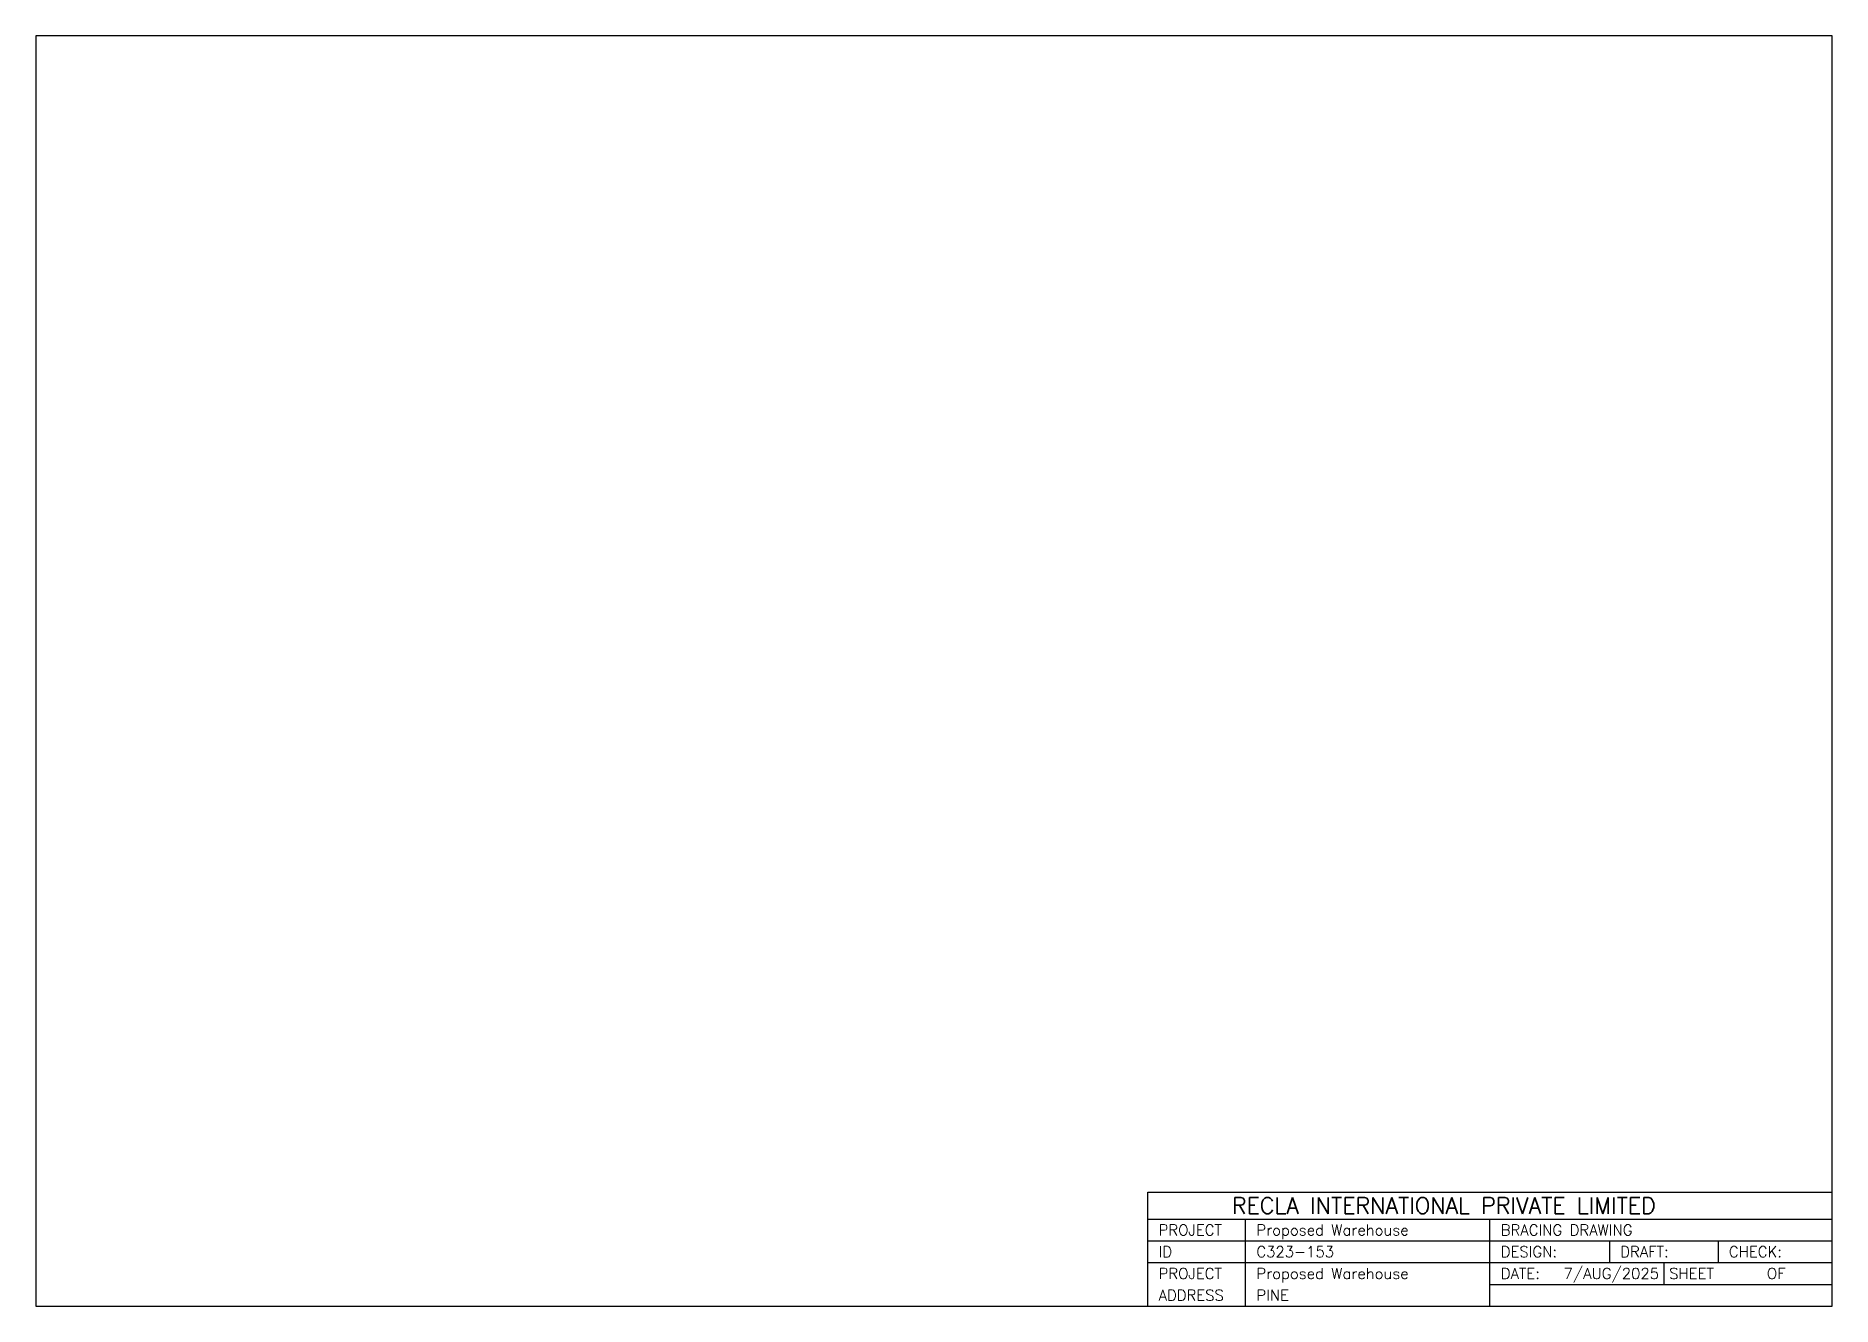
# Model space of a CAD drawing. Extents: x 0 to 420, y 0 to 297.
import ezdxf

# ---------------------------------------------------------------- set-up
doc = ezdxf.new("R2010")
doc.units = 0
doc.linetypes.add('CONTIN', pattern=[0])
doc.layers.get('0').update_dxf_attribs({"linetype": 'CONTIN'})
doc.layers.add('14', color=7, linetype='CONTIN')
doc.layers.add('22', color=7, linetype='CONTIN')
doc.styles.add('SIMPLEX', font='SIMPLEX')

# ---------------------------------------------------------------- blocks, each defined once
blk = doc.blocks.new('BRACING')
blk.add_line((0, 0), (0, 0))
blk.add_line((0, 0), (0, 0))
blk.add_line((0, 0), (0, 0))
blk.add_line((0, 0), (0, 0))

msp = doc.modelspace()

# ---------------------------------------------------------------- linework, layer by layer
for p, q in [((259.98, 0), (259.98, 26.67)), ((259.98, 26.67), (420, 26.67)), ((420, 0), (420, 26.67)), ((259.98, 20.32), (420, 20.32)), ((282.84, 0), (282.84, 20.32)), ((339.99, 0), (339.99, 20.32)), ((259.98, 15.24), (420, 15.24)), ((367.93, 15.24), (367.93, 10.16)), ((393.33, 15.24), (393.33, 10.16)), ((259.98, 10.16), (420, 10.16)), ((380.63, 10.16), (380.63, 5.08)), ((339.99, 5.08), (420, 5.08)), ((259.98, 0), (420, 0))]:
    msp.add_line(p, q)
at = {"layer": '22'}
for p, q in [((420, 297), (0, 297)), ((0, 297), (0, 0)), ((420, 0), (420, 297)), ((0, 0), (420, 0))]:
    msp.add_line(p, q, dxfattribs=at)

# ---------------------------------------------------------------- block references
msp.add_blockref('BRACING', (420, 297))

# ---------------------------------------------------------------- texts
at = {"layer": '14', "style": 'SIMPLEX'}
for s, height, p in [('RECLA INTERNATIONAL PRIVATE LIMITED', 3.81, (279.66, 21.59)), ('PROJECT', 2.54, (262.52, 16.51)), ('Proposed Warehouse', 2.54, (285.38, 16.51)), ('BRACING DRAWING', 2.54, (342.53, 16.51)), ('ID', 2.54, (262.52, 11.43)), ('C323-153', 2.54, (285.38, 11.43)), ('DESIGN:', 2.54, (342.53, 11.43)), ('DRAFT:', 2.54, (370.47, 11.43)), ('CHECK:', 2.54, (395.87, 11.43)), ('PROJECT', 2.54, (262.52, 6.35)), ('Proposed Warehouse', 2.54, (285.38, 6.35)), ('DATE:', 2.54, (342.53, 6.35)), (' 7/AUG/2025', 2.54, (355.48, 6.35)), ('SHEET', 2.54, (381.9, 6.35)), ('OF', 2.54, (404.76, 6.35)), ('ADDRESS', 2.54, (262.52, 1.27)), ('PINE', 2.54, (285.38, 1.27))]:
    msp.add_text(s, height=height, dxfattribs=at).set_placement(p)

doc.saveas('drawing.dxf')
